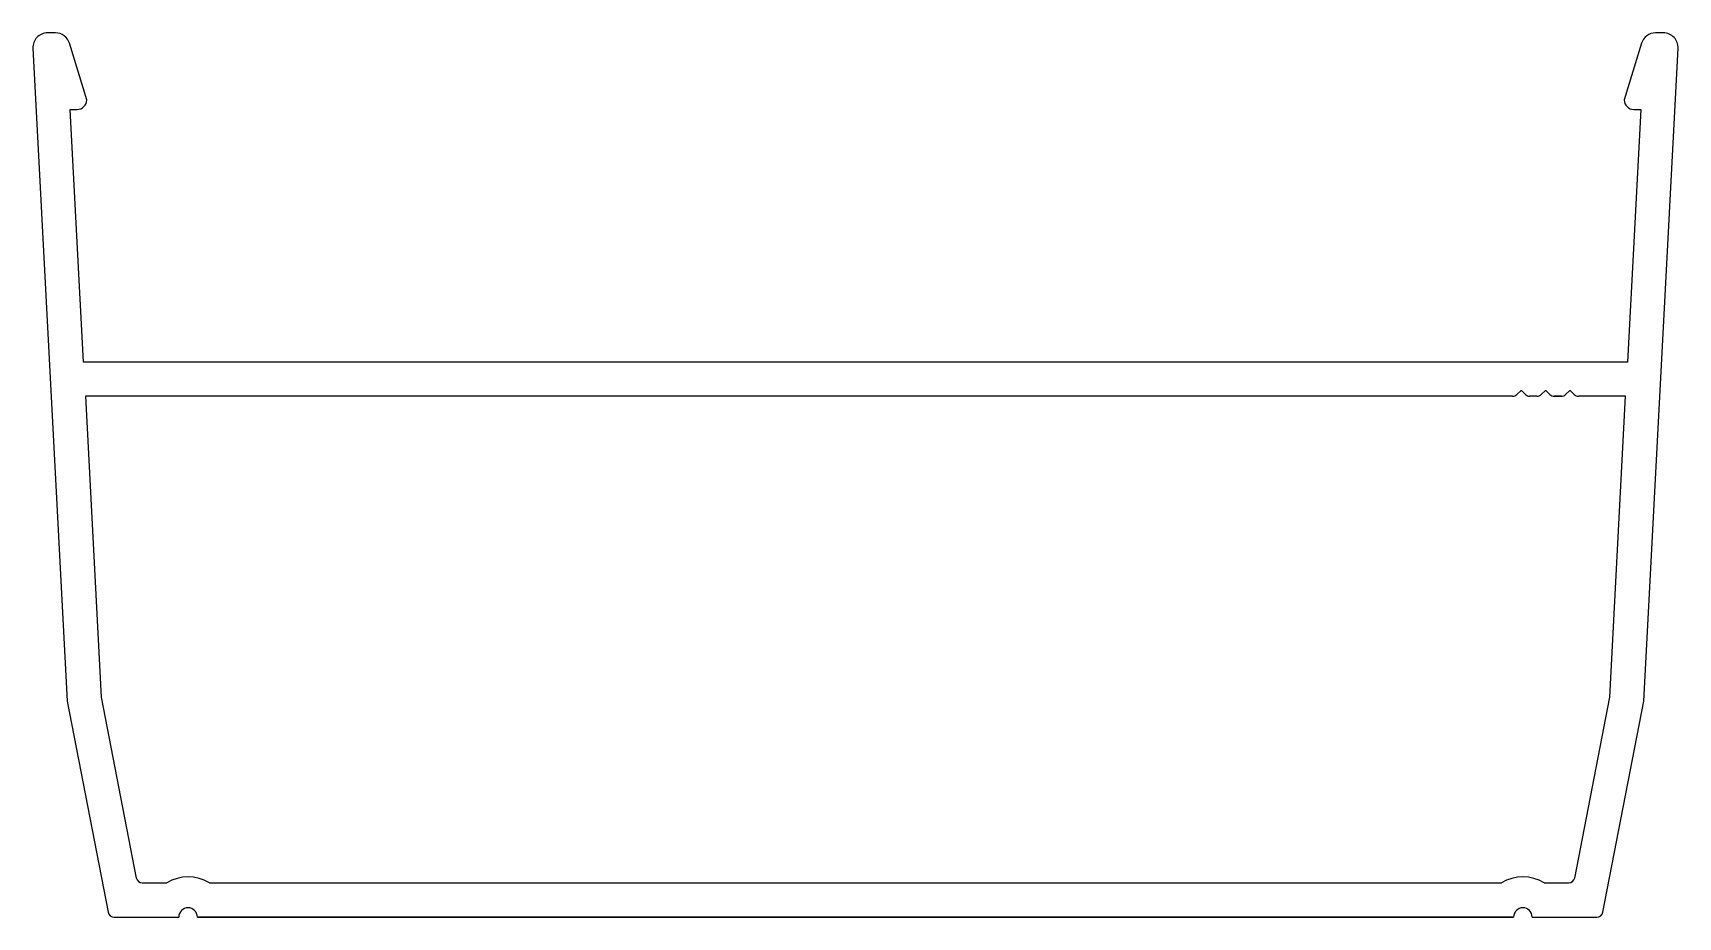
# Model space of a CAD drawing. Header units: inches. Extents: x -33.2 to 34.3, y -0.3 to 36.
import ezdxf

# ---------------------------------------------------------------- set-up
doc = ezdxf.new("R2010")
doc.units = ezdxf.units.IN
doc.header["$MEASUREMENT"] = 0
doc.layers.add('1', color=7, linetype='Continuous')

msp = doc.modelspace()

# ---------------------------------------------------------------- linework, layer by layer
at = {"color": 7}
for p, q in [((27.467, 21.09), (-31.066, 21.09)), ((-31.066, 21.09), (-30.42, 8.761)), ((27.815, 21.334), (27.644, 21.163)), ((27.997, 21.163), (27.826, 21.334)), ((28.467, 21.09), (28.174, 21.09)), ((28.815, 21.334), (28.644, 21.163)), ((28.997, 21.163), (28.826, 21.334)), ((29.467, 21.09), (29.174, 21.09)), ((29.174, 21.09), (29.467, 21.09)), ((29.467, 21.09), (29.174, 21.09)), ((29.174, 21.09), (29.467, 21.09)), ((29.467, 21.09), (29.174, 21.09)), ((29.815, 21.334), (29.644, 21.163)), ((29.997, 21.163), (29.826, 21.334)), ((32.104, 21.09), (30.174, 21.09)), ((30.174, 21.09), (30.174, 21.09)), ((30.174, 21.09), (30.174, 21.09)), ((30.174, 21.09), (30.174, 21.09)), ((30.174, 21.09), (30.174, 21.09)), ((30.174, 21.09), (30.174, 21.09)), ((31.458, 8.761), (32.104, 21.09)), ((-30.42, 8.761), (-30.42, 8.761)), ((-30.42, 8.761), (-28.978, 1.342)), ((30.016, 1.342), (31.458, 8.761)), ((31.458, 8.761), (31.458, 8.761)), ((-28.733, 1.14), (-27.726, 1.14)), ((-25.98, 1.14), (27.018, 1.14)), ((28.764, 1.14), (29.771, 1.14))]:
    msp.add_line(p, q, dxfattribs=at)
for centre, radius, start, end in [((27.467, 21.34), 0.25, 270, 315), ((27.82, 21.328), 0.008, 45, 135), ((28.174, 21.34), 0.25, 225, 270), ((28.467, 21.34), 0.25, 270, 315), ((28.82, 21.328), 0.008, 45, 135), ((29.174, 21.34), 0.25, 225, 270), ((29.467, 21.34), 0.25, 270, 315), ((29.82, 21.328), 0.008, 45, 135), ((30.174, 21.34), 0.25, 225, 270), ((-26.853, -0.26), 1.65, 58.04725, 121.95275), ((27.891, -0.26), 1.65, 58.04725, 121.95275), ((-28.733, 1.39), 0.25, 191, 270), ((29.771, 1.39), 0.25, 270, 349)]:
    msp.add_arc(centre, radius, start, end, dxfattribs=at)
at = {"layer": '1', "color": 7}
for p, q in [((-32.291, 35.99), (-32.617, 35.99)), ((33.655, 35.99), (33.329, 35.99)), ((-33.216, 35.358), (-31.813, 8.59)), ((-31.007, 33.25), (-31.717, 35.566)), ((32.755, 35.566), (32.045, 33.25)), ((32.851, 8.59), (34.254, 35.358)), ((-31.682, 32.848), (-31.407, 32.85)), ((-31.14, 22.49), (-31.682, 32.848)), ((-31.682, 32.848), (-31.682, 32.848)), ((32.721, 32.848), (32.178, 22.49)), ((32.445, 32.85), (32.721, 32.848)), ((32.721, 32.848), (32.721, 32.848)), ((32.178, 22.49), (-31.14, 22.49)), ((-31.813, 8.59), (-30.132, -0.058)), ((31.17, -0.058), (32.851, 8.59)), ((-29.887, -0.26), (-27.233, -0.26)), ((-26.473, -0.26), (27.511, -0.26)), ((27.511, -0.26), (-26.473, -0.26)), ((28.271, -0.26), (30.925, -0.26))]:
    msp.add_line(p, q, dxfattribs=at)
for centre, radius, start, end in [((-32.617, 35.39), 0.6, 90, 183), ((-32.291, 35.39), 0.6, 17.05056, 90), ((33.329, 35.39), 0.6, 90, 162.94944), ((33.655, 35.39), 0.6, 357, 90), ((-31.407, 33.25), 0.4, 270, 0), ((32.445, 33.25), 0.4, 180, 270), ((-26.853, -0.26), 0.38, 0, 180), ((27.891, -0.26), 0.38, 0, 180), ((-29.887, -0.01), 0.25, 191, 270), ((30.925, -0.01), 0.25, 270, 349)]:
    msp.add_arc(centre, radius, start, end, dxfattribs=at)

doc.saveas('drawing.dxf')
